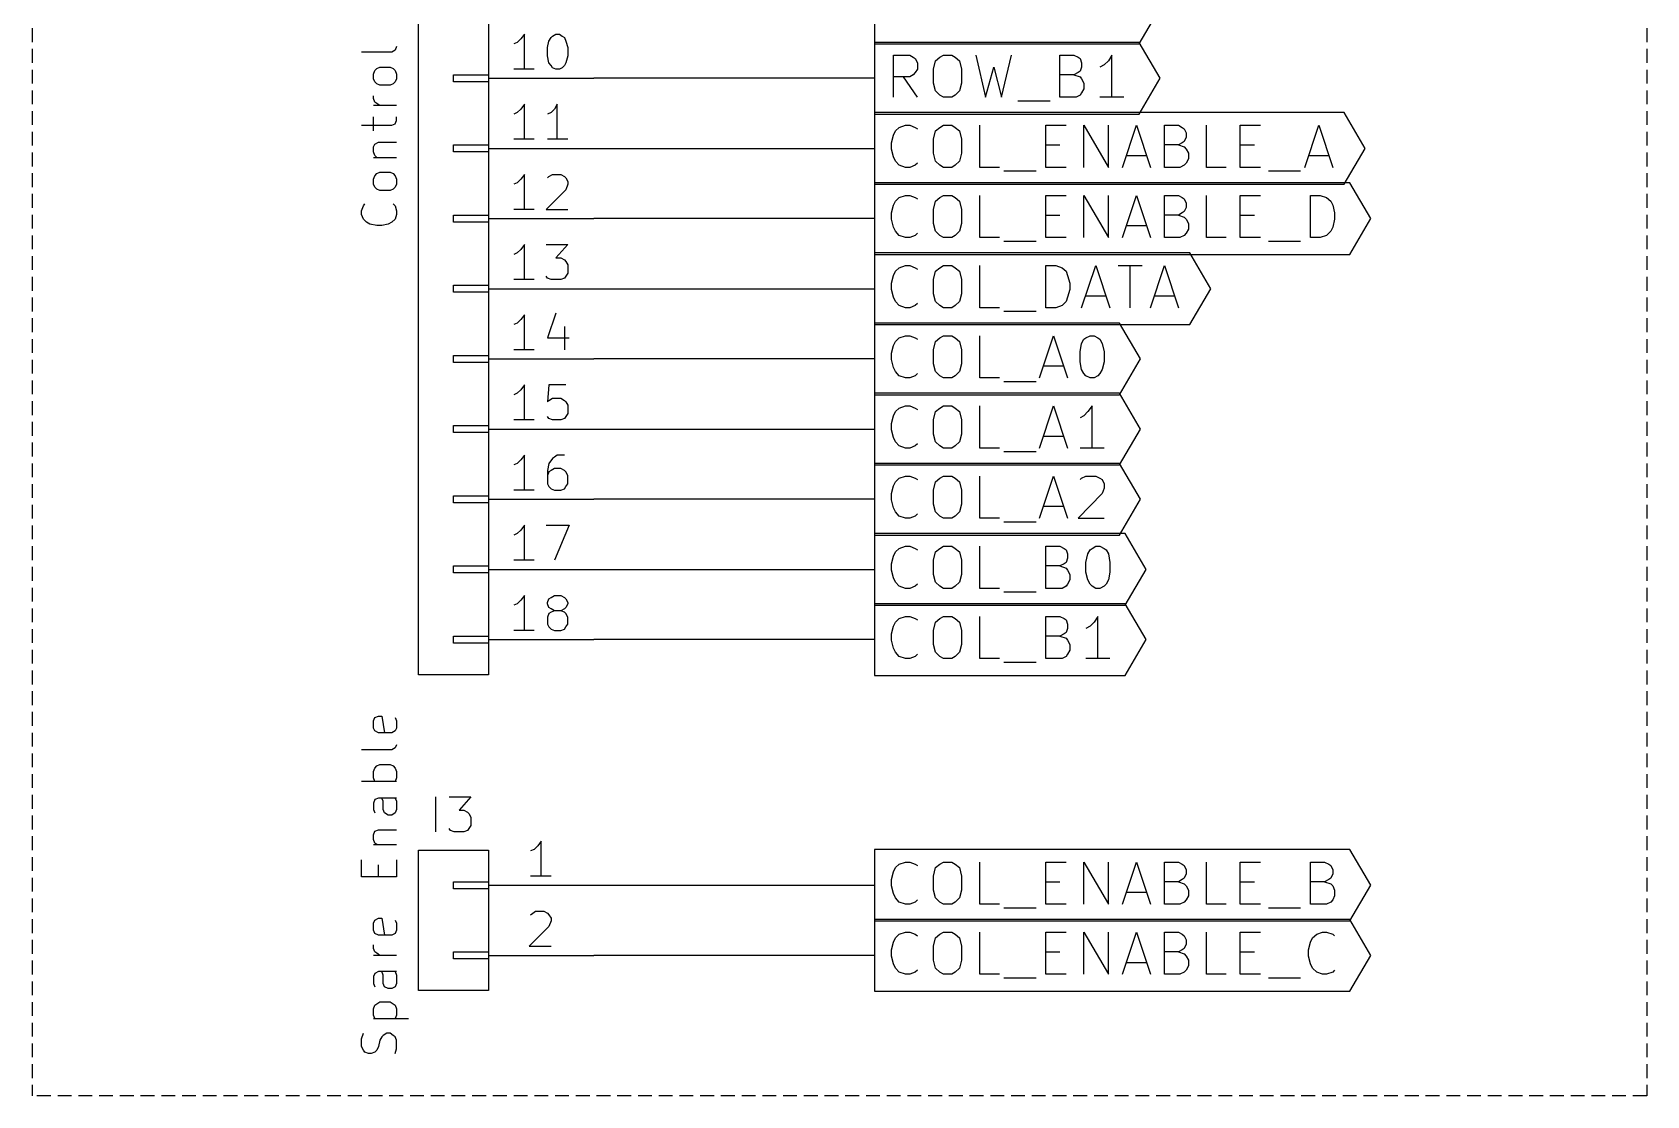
# Model space of a CAD drawing. Extents: x 18 to 282, y -194 to -20.
# Drawn here: x 17.8 to 76.2, y -194.3 to -155.8 of the extents above; entities that cross this region are included whole.
import ezdxf

# ---------------------------------------------------------------- set-up
doc = ezdxf.new("R2010")
doc.units = 0
doc.header["$MEASUREMENT"] = 0
doc.linetypes.add('DASHED', pattern=[0.75, 0.5, -0.25])
for name, color, linetype in [('BLUE3', 171, 'CONTINUOUS'), ('CYAN2', 4, 'CONTINUOUS'), ('GREEN2', 3, 'CONTINUOUS'), ('LYELLOW', 51, 'CONTINUOUS'), ('RED2', 1, 'CONTINUOUS')]:
    doc.layers.add(name, color=color, linetype=linetype)

msp = doc.modelspace()

# ---------------------------------------------------------------- linework, layer by layer
at = {"layer": 'BLUE3', "linetype": 'DASHED'}
for p, q in [((17.78, -121.92), (17.78, -194.31)), ((76.2, -121.92), (76.2, -194.31)), ((76.2, -194.31), (17.78, -194.31))]:
    msp.add_line(p, q, dxfattribs=at)
at = {"layer": 'CYAN2', "linetype": 'CONTINUOUS'}
for p, q in [((30.7848, -156.54), (29.6926, -156.54)), ((30.9118, -156.464), (30.7848, -156.54)), ((30.9626, -156.337), (30.9118, -156.464)), ((30.1752, -157.201), (30.2514, -157.124)), ((30.2514, -157.124), (30.353, -157.074)), ((30.353, -157.074), (30.734, -157.074)), ((30.734, -157.074), (30.8356, -157.124)), ((30.8356, -157.124), (30.9118, -157.201)), ((30.1244, -157.328), (30.1752, -157.201)), ((30.1244, -157.505), (30.1244, -157.328)), ((30.1752, -157.607), (30.1244, -157.505)), ((30.2514, -157.683), (30.1752, -157.607)), ((30.353, -157.734), (30.2514, -157.683)), ((30.734, -157.734), (30.353, -157.734)), ((30.8356, -157.683), (30.734, -157.734)), ((30.9118, -157.607), (30.8356, -157.683)), ((30.9118, -157.201), (30.9626, -157.328)), ((30.9626, -157.505), (30.9118, -157.607)), ((30.9626, -157.328), (30.9626, -157.505)), ((30.1244, -158.217), (30.1244, -158.115)), ((30.1752, -158.344), (30.1244, -158.217)), ((30.9626, -158.471), (30.1244, -158.471)), ((30.1244, -159.385), (30.1244, -158.877)), ((30.2514, -158.394), (30.1752, -158.344)), ((30.353, -158.471), (30.2514, -158.394)), ((30.9626, -159.004), (30.9626, -158.877)), ((29.6926, -159.182), (30.7848, -159.182)), ((30.7848, -159.182), (30.9118, -159.131)), ((30.9118, -159.131), (30.9626, -159.004)), ((30.1244, -159.969), (30.1752, -159.868)), ((30.1244, -160.147), (30.1244, -159.969)), ((30.1752, -159.868), (30.3022, -159.791)), ((30.3022, -159.791), (30.9626, -159.791)), ((30.1752, -160.274), (30.1244, -160.147)), ((30.1244, -160.35), (30.9626, -160.35)), ((30.2514, -160.35), (30.1752, -160.274)), ((30.1244, -161.138), (30.1752, -161.011)), ((30.1244, -161.315), (30.1244, -161.138)), ((30.1752, -161.011), (30.2514, -160.934)), ((30.2514, -160.934), (30.353, -160.884)), ((30.353, -160.884), (30.734, -160.884)), ((30.734, -160.884), (30.8356, -160.934)), ((30.8356, -160.934), (30.9118, -161.011)), ((30.9118, -161.011), (30.9626, -161.138)), ((30.9626, -161.138), (30.9626, -161.315)), ((30.1752, -161.417), (30.1244, -161.315)), ((30.2514, -161.493), (30.1752, -161.417)), ((30.353, -161.544), (30.2514, -161.493)), ((30.734, -161.544), (30.353, -161.544)), ((30.8356, -161.493), (30.734, -161.544)), ((30.9118, -161.417), (30.8356, -161.493)), ((30.9626, -161.315), (30.9118, -161.417)), ((29.6926, -162.281), (29.7688, -162.103)), ((29.6926, -162.408), (29.6926, -162.281)), ((29.7688, -162.103), (29.8196, -162.027)), ((30.8356, -162.027), (30.9118, -162.103)), ((30.9118, -162.103), (30.9626, -162.281)), ((30.9626, -162.281), (30.9626, -162.408)), ((29.7688, -162.585), (29.6926, -162.408)), ((29.8704, -162.687), (29.7688, -162.585)), ((29.9974, -162.763), (29.8704, -162.687)), ((30.2514, -162.814), (29.9974, -162.763)), ((30.4292, -162.814), (30.2514, -162.814)), ((30.6578, -162.763), (30.4292, -162.814)), ((30.7848, -162.687), (30.6578, -162.763)), ((30.9118, -162.585), (30.7848, -162.687)), ((30.9626, -162.408), (30.9118, -162.585)), ((30.1244, -180.746), (30.1752, -180.619)), ((30.1244, -181), (30.1244, -180.746)), ((30.1752, -181.102), (30.1244, -181)), ((30.1752, -180.619), (30.3022, -180.569)), ((30.3022, -181.178), (30.1752, -181.102)), ((30.3022, -180.569), (30.4292, -180.569)), ((30.4292, -180.569), (30.5308, -181.178)), ((30.9118, -181.102), (30.7848, -181.178)), ((30.9118, -180.619), (30.9626, -180.746)), ((30.9626, -181), (30.9118, -181.102)), ((30.9626, -180.746), (30.9626, -181)), ((30.7848, -181.178), (30.3022, -181.178)), ((30.9626, -181.61), (30.9118, -181.712)), ((30.7848, -181.788), (29.6926, -181.788)), ((30.9118, -181.712), (30.7848, -181.788)), ((30.1244, -182.575), (30.1752, -182.448)), ((30.1244, -182.804), (30.1244, -182.575)), ((30.1752, -182.931), (30.1244, -182.804)), ((30.1752, -182.448), (30.2514, -182.372)), ((30.2514, -182.372), (30.353, -182.321)), ((30.353, -182.321), (30.734, -182.321)), ((30.734, -182.321), (30.8356, -182.372)), ((30.8356, -182.372), (30.9118, -182.448)), ((30.9118, -182.448), (30.9626, -182.575)), ((30.9626, -182.804), (30.9118, -182.931)), ((30.9626, -182.575), (30.9626, -182.804)), ((30.9626, -182.931), (29.6926, -182.931)), ((30.1752, -183.591), (30.1244, -183.718)), ((30.1244, -183.718), (30.1244, -183.947)), ((30.1244, -183.947), (30.1752, -184.074)), ((30.3022, -183.54), (30.1752, -183.591)), ((30.9626, -183.54), (30.3022, -183.54)), ((30.48, -183.642), (30.4292, -183.54)), ((30.48, -183.947), (30.48, -183.642)), ((30.5308, -184.074), (30.48, -183.947)), ((30.9118, -183.54), (30.9626, -183.642)), ((30.9626, -183.947), (30.9118, -184.074)), ((30.9626, -183.642), (30.9626, -183.947)), ((32.385, -184.76), (32.385, -183.49)), ((32.8676, -183.49), (33.655, -183.49)), ((33.655, -183.49), (33.2232, -183.972)), ((33.2232, -183.972), (33.401, -183.972)), ((33.401, -183.972), (33.528, -184.048)), ((30.6578, -184.15), (30.5308, -184.074)), ((30.7848, -184.15), (30.6578, -184.15)), ((30.9118, -184.074), (30.7848, -184.15)), ((33.528, -184.048), (33.5788, -184.099)), ((33.5788, -184.099), (33.655, -184.226)), ((33.655, -184.531), (33.5788, -184.633)), ((33.655, -184.226), (33.655, -184.531)), ((30.1244, -184.861), (30.1752, -184.734)), ((30.1244, -185.039), (30.1244, -184.861)), ((30.1752, -185.166), (30.1244, -185.039)), ((30.1752, -184.734), (30.3022, -184.683)), ((30.2514, -185.217), (30.1752, -185.166)), ((30.3022, -184.683), (30.9626, -184.683)), ((32.9184, -184.709), (32.8676, -184.633)), ((33.0454, -184.76), (32.9184, -184.709)), ((33.401, -184.76), (33.0454, -184.76)), ((33.528, -184.709), (33.401, -184.76)), ((33.5788, -184.633), (33.528, -184.709)), ((30.1244, -185.217), (30.9626, -185.217)), ((29.6926, -186.385), (29.6926, -185.776)), ((30.3022, -186.385), (30.3022, -185.953)), ((30.9626, -185.776), (30.9626, -186.385)), ((30.9626, -186.385), (29.6926, -186.385)), ((30.1244, -188.062), (30.1752, -187.96)), ((30.1244, -188.316), (30.1244, -188.062)), ((30.1752, -187.96), (30.3022, -187.884)), ((30.3022, -187.884), (30.4292, -187.884)), ((30.4292, -187.884), (30.5308, -188.493)), ((30.9118, -187.96), (30.9626, -188.062)), ((30.9626, -188.062), (30.9626, -188.316)), ((30.1752, -188.443), (30.1244, -188.316)), ((30.3022, -188.493), (30.1752, -188.443)), ((30.7848, -188.493), (30.3022, -188.493)), ((30.9118, -188.443), (30.7848, -188.493)), ((30.9626, -188.316), (30.9118, -188.443)), ((30.1244, -188.976), (30.1244, -188.849)), ((30.1752, -189.103), (30.1244, -188.976)), ((30.9626, -189.23), (30.1244, -189.23)), ((30.2514, -189.154), (30.1752, -189.103)), ((30.353, -189.23), (30.2514, -189.154)), ((30.3022, -189.814), (30.1752, -189.89)), ((30.9626, -189.814), (30.3022, -189.814)), ((30.48, -189.941), (30.4292, -189.814)), ((30.9118, -189.814), (30.9626, -189.941)), ((30.1752, -189.89), (30.1244, -189.992)), ((30.1244, -189.992), (30.1244, -190.246)), ((30.1244, -190.246), (30.1752, -190.373)), ((30.48, -190.246), (30.48, -189.941)), ((30.5308, -190.373), (30.48, -190.246)), ((30.6578, -190.424), (30.5308, -190.373)), ((30.7848, -190.424), (30.6578, -190.424)), ((30.9118, -190.373), (30.7848, -190.424)), ((30.9626, -190.246), (30.9118, -190.373)), ((30.9626, -189.941), (30.9626, -190.246)), ((30.1244, -191.16), (30.1752, -191.033)), ((30.1752, -191.033), (30.2514, -190.983)), ((30.2514, -190.983), (30.353, -190.906)), ((30.353, -190.906), (30.734, -190.906)), ((30.734, -190.906), (30.8356, -190.983)), ((30.8356, -190.983), (30.9118, -191.033)), ((30.9118, -191.033), (30.9626, -191.16)), ((30.1244, -191.389), (30.1244, -191.16)), ((30.1752, -191.516), (30.1244, -191.389)), ((30.1244, -191.516), (31.3944, -191.516)), ((30.9626, -191.389), (30.9118, -191.516)), ((30.9626, -191.16), (30.9626, -191.389)), ((29.6926, -192.253), (29.7688, -192.049)), ((30.4292, -192.176), (30.353, -192.303)), ((30.48, -192.126), (30.4292, -192.176)), ((30.607, -192.049), (30.48, -192.126)), ((30.734, -192.049), (30.607, -192.049)), ((30.8356, -192.126), (30.734, -192.049)), ((30.9118, -192.176), (30.8356, -192.126)), ((30.9626, -192.303), (30.9118, -192.176)), ((29.6926, -192.532), (29.6926, -192.253)), ((29.7688, -192.659), (29.6926, -192.532)), ((29.8196, -192.735), (29.7688, -192.659)), ((29.9466, -192.786), (29.8196, -192.735)), ((30.0482, -192.786), (29.9466, -192.786)), ((30.1752, -192.735), (30.0482, -192.786)), ((30.2514, -192.659), (30.1752, -192.735)), ((30.3022, -192.532), (30.2514, -192.659)), ((30.353, -192.303), (30.3022, -192.532)), ((30.9118, -192.786), (30.9626, -192.608)), ((30.9626, -192.608), (30.9626, -192.303))]:
    msp.add_line(p, q, dxfattribs=at)
at = {"layer": 'GREEN2', "linetype": 'CONTINUOUS'}
for p, q in [((48.26, -157.48), (38.1, -157.48)), ((38.1, -160.02), (48.26, -160.02)), ((48.26, -162.56), (38.1, -162.56)), ((38.1, -165.1), (48.26, -165.1)), ((48.26, -167.64), (38.1, -167.64)), ((38.1, -170.18), (48.26, -170.18)), ((48.26, -172.72), (38.1, -172.72)), ((38.1, -175.26), (48.26, -175.26)), ((48.26, -177.8), (38.1, -177.8)), ((38.1, -186.69), (48.26, -186.69)), ((48.26, -189.23), (38.1, -189.23))]:
    msp.add_line(p, q, dxfattribs=at)
at = {"layer": 'LYELLOW', "linetype": 'CONTINUOUS'}
for p, q in [((31.75, -179.07), (31.75, -133.35)), ((34.29, -133.35), (34.29, -179.07)), ((34.29, -179.07), (31.75, -179.07)), ((31.75, -190.5), (31.75, -185.42)), ((31.75, -185.42), (34.29, -185.42)), ((34.29, -185.42), (34.29, -190.5)), ((34.29, -190.5), (31.75, -190.5))]:
    msp.add_line(p, q, dxfattribs=at)
at = {"layer": 'RED2', "linetype": 'CONTINUOUS'}
for p, q in [((31.75, -179.07), (31.75, -133.35)), ((34.29, -133.35), (34.29, -179.07)), ((48.26, -154.94), (48.26, -156.235)), ((57.8358, -156.235), (58.5978, -154.94)), ((35.5854, -155.88), (35.4584, -156.058)), ((35.5854, -157.15), (35.5854, -155.88)), ((36.5506, -156.007), (36.6014, -155.956)), ((36.6014, -155.956), (36.7284, -155.88)), ((36.7284, -155.88), (36.8554, -155.88)), ((36.8554, -155.88), (36.957, -155.956)), ((36.957, -155.956), (37.0332, -156.007)), ((35.3314, -156.185), (35.2044, -156.235)), ((35.4584, -156.058), (35.3314, -156.185)), ((36.4236, -156.362), (36.4744, -156.134)), ((36.4236, -156.667), (36.4236, -156.362)), ((36.4744, -156.134), (36.5506, -156.007)), ((37.0332, -156.007), (37.084, -156.134)), ((37.084, -156.134), (37.1602, -156.362)), ((37.1602, -156.362), (37.1602, -156.667)), ((57.8358, -156.185), (48.26, -156.185)), ((48.26, -156.185), (48.26, -157.48)), ((48.26, -156.235), (57.8358, -156.235)), ((58.5978, -157.48), (57.8358, -156.185)), ((36.4744, -156.921), (36.4236, -156.667)), ((36.5506, -157.023), (36.4744, -156.921)), ((36.6014, -157.099), (36.5506, -157.023)), ((36.7284, -157.15), (36.6014, -157.099)), ((36.957, -157.099), (36.8554, -157.15)), ((37.0332, -157.023), (36.957, -157.099)), ((37.084, -156.921), (37.0332, -157.023)), ((37.1602, -156.667), (37.084, -156.921)), ((48.9458, -158.166), (48.9458, -156.642)), ((48.9458, -156.642), (49.53, -156.642)), ((49.53, -156.642), (49.657, -156.718)), ((49.657, -156.718), (49.7332, -156.769)), ((49.7332, -156.769), (49.8094, -156.921)), ((49.8094, -156.921), (49.8094, -157.15)), ((50.3936, -157.15), (50.4698, -156.845)), ((50.4698, -156.845), (50.6222, -156.718)), ((50.6222, -156.718), (50.7492, -156.642)), ((50.7492, -156.642), (51.054, -156.642)), ((51.054, -156.642), (51.181, -156.718)), ((51.181, -156.718), (51.3334, -156.845)), ((51.3334, -156.845), (51.4096, -157.15)), ((51.9176, -156.642), (52.2732, -158.166)), ((52.2732, -158.166), (52.578, -157.074)), ((52.578, -157.074), (52.8574, -158.166)), ((52.8574, -158.166), (53.213, -156.642)), ((54.9656, -158.166), (54.9656, -156.642)), ((54.9656, -156.642), (55.4736, -156.642)), ((55.4736, -156.642), (55.626, -156.718)), ((55.626, -156.718), (55.7022, -156.769)), ((55.7022, -156.769), (55.753, -156.921)), ((55.753, -157.074), (55.7022, -157.226)), ((55.753, -156.921), (55.753, -157.074)), ((56.5658, -156.997), (56.4134, -157.074)), ((56.7182, -156.845), (56.5658, -156.997)), ((56.8452, -156.642), (56.7182, -156.845)), ((56.8452, -158.166), (56.8452, -156.642)), ((33.02, -157.607), (33.02, -157.353)), ((33.02, -157.353), (34.29, -157.353)), ((34.29, -157.607), (33.02, -157.607)), ((34.29, -157.353), (34.29, -157.607)), ((34.29, -157.48), (38.1, -157.48)), ((35.941, -157.15), (35.2044, -157.15)), ((36.8554, -157.15), (36.7284, -157.15)), ((48.26, -157.48), (48.26, -158.775)), ((49.53, -157.429), (48.9458, -157.429)), ((49.8094, -158.166), (49.3014, -157.429)), ((49.657, -157.353), (49.53, -157.429)), ((49.7332, -157.277), (49.657, -157.353)), ((49.8094, -157.15), (49.7332, -157.277)), ((50.3936, -157.658), (50.3936, -157.15)), ((50.4698, -157.937), (50.3936, -157.658)), ((51.4096, -157.658), (51.3334, -157.937)), ((51.4096, -157.15), (51.4096, -157.658)), ((55.4736, -157.353), (54.9656, -157.353)), ((55.626, -157.277), (55.4736, -157.353)), ((55.4736, -157.353), (55.7022, -157.429)), ((55.7022, -157.226), (55.626, -157.277)), ((55.7022, -157.429), (55.753, -157.505)), ((55.753, -157.505), (55.8292, -157.658)), ((55.8292, -157.658), (55.8292, -157.861)), ((57.8358, -158.775), (58.5978, -157.48)), ((50.6222, -158.09), (50.4698, -157.937)), ((50.7492, -158.166), (50.6222, -158.09)), ((51.054, -158.166), (50.7492, -158.166)), ((51.181, -158.09), (51.054, -158.166)), ((51.3334, -157.937), (51.181, -158.09)), ((53.4416, -158.293), (54.61, -158.293)), ((55.5498, -158.166), (54.9656, -158.166)), ((55.7022, -158.09), (55.5498, -158.166)), ((55.753, -158.013), (55.7022, -158.09)), ((55.8292, -157.861), (55.753, -158.013)), ((57.277, -158.166), (56.4134, -158.166)), ((35.3314, -158.725), (35.2044, -158.775)), ((35.4584, -158.598), (35.3314, -158.725)), ((35.5854, -158.42), (35.4584, -158.598)), ((35.5854, -159.69), (35.5854, -158.42)), ((36.5506, -158.725), (36.4236, -158.775)), ((36.6776, -158.598), (36.5506, -158.725)), ((36.7792, -158.42), (36.6776, -158.598)), ((36.7792, -159.69), (36.7792, -158.42)), ((65.2526, -158.725), (48.26, -158.725)), ((48.26, -158.725), (48.26, -160.02)), ((48.26, -158.775), (57.8358, -158.775)), ((66.0146, -160.02), (65.2526, -158.725)), ((48.9458, -159.537), (49.022, -159.385)), ((49.022, -159.385), (49.149, -159.258)), ((49.149, -159.258), (49.3776, -159.182)), ((49.3776, -159.182), (49.53, -159.182)), ((49.53, -159.182), (49.7332, -159.258)), ((49.7332, -159.258), (49.8094, -159.309)), ((50.3936, -159.69), (50.4698, -159.385)), ((50.4698, -159.385), (50.6222, -159.258)), ((50.6222, -159.258), (50.7492, -159.182)), ((50.7492, -159.182), (51.054, -159.182)), ((51.054, -159.182), (51.181, -159.258)), ((51.181, -159.258), (51.3334, -159.385)), ((51.3334, -159.385), (51.4096, -159.69)), ((52.07, -160.706), (52.07, -159.182)), ((54.4576, -160.706), (54.4576, -159.182)), ((54.4576, -159.182), (55.1942, -159.182)), ((55.8292, -160.706), (55.8292, -159.182)), ((55.8292, -159.182), (56.7182, -160.706)), ((56.7182, -160.706), (56.7182, -159.182)), ((57.2262, -160.706), (57.7342, -159.182)), ((57.7342, -159.182), (58.2422, -160.706)), ((58.7502, -160.706), (58.7502, -159.182)), ((58.7502, -159.182), (59.2582, -159.182)), ((59.2582, -159.182), (59.3852, -159.258)), ((59.3852, -159.258), (59.4614, -159.309)), ((59.4614, -159.309), (59.5376, -159.461)), ((59.5376, -159.461), (59.5376, -159.614)), ((60.2742, -160.706), (60.2742, -159.182)), ((61.4934, -160.706), (61.4934, -159.182)), ((61.4934, -159.182), (62.23, -159.182)), ((63.8302, -160.706), (64.3382, -159.182)), ((64.3382, -159.182), (64.8462, -160.706)), ((33.02, -160.147), (33.02, -159.893)), ((33.02, -159.893), (34.29, -159.893)), ((34.29, -159.893), (34.29, -160.147)), ((34.29, -160.02), (38.1, -160.02)), ((35.941, -159.69), (35.2044, -159.69)), ((37.1602, -159.69), (36.4236, -159.69)), ((48.26, -160.02), (48.26, -161.315)), ((48.8696, -159.817), (48.9458, -159.537)), ((48.8696, -160.045), (48.8696, -159.817)), ((48.9458, -160.325), (48.8696, -160.045)), ((50.3936, -160.198), (50.3936, -159.69)), ((51.4096, -159.69), (51.4096, -160.198)), ((54.4576, -159.893), (54.9656, -159.893)), ((59.2582, -159.893), (58.7502, -159.893)), ((59.3852, -159.817), (59.2582, -159.893)), ((59.2582, -159.893), (59.4614, -159.969)), ((59.4614, -159.766), (59.3852, -159.817)), ((59.5376, -159.614), (59.4614, -159.766)), ((59.4614, -159.969), (59.5376, -160.045)), ((59.5376, -160.045), (59.6138, -160.198)), ((61.4934, -159.893), (62.0014, -159.893)), ((65.2526, -161.315), (66.0146, -160.02)), ((34.29, -160.147), (33.02, -160.147)), ((49.022, -160.477), (48.9458, -160.325)), ((49.149, -160.63), (49.022, -160.477)), ((49.3776, -160.706), (49.149, -160.63)), ((49.7332, -160.63), (49.53, -160.706)), ((49.8094, -160.553), (49.7332, -160.63)), ((50.4698, -160.477), (50.3936, -160.198)), ((50.6222, -160.63), (50.4698, -160.477)), ((50.7492, -160.706), (50.6222, -160.63)), ((51.181, -160.63), (51.054, -160.706)), ((51.3334, -160.477), (51.181, -160.63)), ((51.4096, -160.198), (51.3334, -160.477)), ((57.3532, -160.274), (58.0898, -160.274)), ((59.4614, -160.63), (59.309, -160.706)), ((59.5376, -160.553), (59.4614, -160.63)), ((59.6138, -160.401), (59.5376, -160.553)), ((59.6138, -160.198), (59.6138, -160.401)), ((63.9572, -160.274), (64.6938, -160.274)), ((35.4584, -161.138), (35.3314, -161.265)), ((35.5854, -160.96), (35.4584, -161.138)), ((35.5854, -162.23), (35.5854, -160.96)), ((36.4236, -161.087), (36.4744, -161.036)), ((36.4744, -161.036), (36.6014, -160.96)), ((36.6014, -160.96), (36.9062, -160.96)), ((36.9062, -160.96), (37.0332, -161.036)), ((37.0332, -161.036), (37.084, -161.087)), ((37.084, -161.087), (37.1602, -161.214)), ((37.1602, -161.214), (37.1602, -161.315)), ((49.53, -160.706), (49.3776, -160.706)), ((51.054, -160.706), (50.7492, -160.706)), ((52.7812, -160.706), (52.07, -160.706)), ((52.9336, -160.833), (54.102, -160.833)), ((55.1942, -160.706), (54.4576, -160.706)), ((59.309, -160.706), (58.7502, -160.706)), ((60.9854, -160.706), (60.2742, -160.706)), ((62.23, -160.706), (61.4934, -160.706)), ((62.5094, -160.833), (63.6778, -160.833)), ((35.3314, -161.265), (35.2044, -161.315)), ((37.084, -161.519), (36.3728, -162.23)), ((37.1602, -161.315), (37.084, -161.519)), ((65.4558, -161.265), (48.26, -161.265)), ((48.26, -161.265), (48.26, -162.56)), ((48.26, -161.315), (65.2526, -161.315)), ((49.022, -161.925), (49.149, -161.798)), ((49.149, -161.798), (49.3776, -161.722)), ((49.3776, -161.722), (49.53, -161.722)), ((49.53, -161.722), (49.7332, -161.798)), ((49.7332, -161.798), (49.8094, -161.849)), ((50.4698, -161.925), (50.6222, -161.798)), ((50.6222, -161.798), (50.7492, -161.722)), ((50.7492, -161.722), (51.054, -161.722)), ((51.054, -161.722), (51.181, -161.798)), ((51.181, -161.798), (51.3334, -161.925)), ((52.07, -163.246), (52.07, -161.722)), ((54.4576, -163.246), (54.4576, -161.722)), ((54.4576, -161.722), (55.1942, -161.722)), ((55.8292, -163.246), (55.8292, -161.722)), ((55.8292, -161.722), (56.7182, -163.246)), ((56.7182, -163.246), (56.7182, -161.722)), ((57.2262, -163.246), (57.7342, -161.722)), ((57.7342, -161.722), (58.2422, -163.246)), ((58.7502, -163.246), (58.7502, -161.722)), ((58.7502, -161.722), (59.2582, -161.722)), ((59.2582, -161.722), (59.3852, -161.798)), ((59.3852, -161.798), (59.4614, -161.849)), ((60.2742, -163.246), (60.2742, -161.722)), ((61.4934, -163.246), (61.4934, -161.722)), ((61.4934, -161.722), (62.23, -161.722)), ((64.0334, -163.246), (64.0334, -161.722)), ((64.0334, -161.722), (64.389, -161.722)), ((64.389, -161.722), (64.6176, -161.798)), ((64.6176, -161.798), (64.77, -161.925)), ((66.2178, -162.56), (65.4558, -161.265)), ((35.941, -162.23), (35.2044, -162.23)), ((36.3728, -162.23), (37.1602, -162.23)), ((48.8696, -162.357), (48.9458, -162.077)), ((48.8696, -162.585), (48.8696, -162.357)), ((48.9458, -162.077), (49.022, -161.925)), ((50.3936, -162.23), (50.4698, -161.925)), ((50.3936, -162.738), (50.3936, -162.23)), ((51.3334, -161.925), (51.4096, -162.23)), ((51.4096, -162.23), (51.4096, -162.738)), ((59.3852, -162.357), (59.2582, -162.433)), ((59.4614, -162.306), (59.3852, -162.357)), ((59.4614, -161.849), (59.5376, -162.001)), ((59.5376, -162.154), (59.4614, -162.306)), ((59.5376, -162.001), (59.5376, -162.154)), ((64.77, -161.925), (64.8462, -162.077)), ((64.8462, -162.077), (64.897, -162.357)), ((64.897, -162.357), (64.897, -162.585)), ((33.02, -162.687), (33.02, -162.433)), ((33.02, -162.433), (34.29, -162.433)), ((34.29, -162.687), (33.02, -162.687)), ((34.29, -162.433), (34.29, -162.687)), ((34.29, -162.56), (38.1, -162.56)), ((48.26, -162.56), (48.26, -163.855)), ((48.9458, -162.865), (48.8696, -162.585)), ((49.022, -163.017), (48.9458, -162.865)), ((50.4698, -163.017), (50.3936, -162.738)), ((51.4096, -162.738), (51.3334, -163.017)), ((54.4576, -162.433), (54.9656, -162.433)), ((57.3532, -162.814), (58.0898, -162.814)), ((59.2582, -162.433), (58.7502, -162.433)), ((59.2582, -162.433), (59.4614, -162.509)), ((59.4614, -162.509), (59.5376, -162.585)), ((59.5376, -162.585), (59.6138, -162.738)), ((59.6138, -162.941), (59.5376, -163.093)), ((59.6138, -162.738), (59.6138, -162.941)), ((61.4934, -162.433), (62.0014, -162.433)), ((64.8462, -162.865), (64.77, -163.017)), ((64.897, -162.585), (64.8462, -162.865)), ((65.4558, -163.855), (66.2178, -162.56)), ((35.5854, -163.5), (35.4584, -163.678)), ((35.5854, -164.77), (35.5854, -163.5)), ((36.3728, -163.5), (37.1602, -163.5)), ((37.1602, -163.5), (36.7284, -163.982)), ((49.149, -163.17), (49.022, -163.017)), ((49.3776, -163.246), (49.149, -163.17)), ((49.53, -163.246), (49.3776, -163.246)), ((49.7332, -163.17), (49.53, -163.246)), ((49.8094, -163.093), (49.7332, -163.17)), ((50.6222, -163.17), (50.4698, -163.017)), ((50.7492, -163.246), (50.6222, -163.17)), ((51.054, -163.246), (50.7492, -163.246)), ((51.181, -163.17), (51.054, -163.246)), ((51.3334, -163.017), (51.181, -163.17)), ((52.7812, -163.246), (52.07, -163.246)), ((52.9336, -163.373), (54.102, -163.373)), ((55.1942, -163.246), (54.4576, -163.246)), ((59.309, -163.246), (58.7502, -163.246)), ((59.4614, -163.17), (59.309, -163.246)), ((59.5376, -163.093), (59.4614, -163.17)), ((60.9854, -163.246), (60.2742, -163.246)), ((62.23, -163.246), (61.4934, -163.246)), ((62.5094, -163.373), (63.6778, -163.373)), ((64.389, -163.246), (64.0334, -163.246)), ((64.6176, -163.17), (64.389, -163.246)), ((64.77, -163.017), (64.6176, -163.17)), ((35.3314, -163.805), (35.2044, -163.855)), ((35.4584, -163.678), (35.3314, -163.805)), ((36.7284, -163.982), (36.9062, -163.982)), ((36.9062, -163.982), (37.0332, -164.059)), ((37.0332, -164.059), (37.084, -164.109)), ((37.084, -164.109), (37.1602, -164.236)), ((59.6646, -163.805), (48.26, -163.805)), ((48.26, -163.805), (48.26, -165.1)), ((48.26, -163.855), (65.4558, -163.855)), ((60.4266, -165.1), (59.6646, -163.805)), ((36.4236, -164.719), (36.3728, -164.643)), ((36.5506, -164.77), (36.4236, -164.719)), ((37.0332, -164.719), (36.9062, -164.77)), ((37.084, -164.643), (37.0332, -164.719)), ((37.1602, -164.541), (37.084, -164.643)), ((37.1602, -164.236), (37.1602, -164.541)), ((48.8696, -164.897), (48.9458, -164.617)), ((48.9458, -164.617), (49.022, -164.465)), ((49.022, -164.465), (49.149, -164.338)), ((49.149, -164.338), (49.3776, -164.262)), ((49.3776, -164.262), (49.53, -164.262)), ((49.53, -164.262), (49.7332, -164.338)), ((49.7332, -164.338), (49.8094, -164.389)), ((50.3936, -164.77), (50.4698, -164.465)), ((50.4698, -164.465), (50.6222, -164.338)), ((50.6222, -164.338), (50.7492, -164.262)), ((50.7492, -164.262), (51.054, -164.262)), ((51.054, -164.262), (51.181, -164.338)), ((51.181, -164.338), (51.3334, -164.465)), ((51.3334, -164.465), (51.4096, -164.77)), ((52.07, -165.786), (52.07, -164.262)), ((54.4576, -165.786), (54.4576, -164.262)), ((54.4576, -164.262), (54.8132, -164.262)), ((54.8132, -164.262), (55.0418, -164.338)), ((55.0418, -164.338), (55.1942, -164.465)), ((55.1942, -164.465), (55.245, -164.617)), ((55.245, -164.617), (55.3212, -164.897)), ((55.753, -165.786), (56.261, -164.262)), ((56.261, -164.262), (56.769, -165.786)), ((57.0738, -164.262), (57.9374, -164.262)), ((57.5056, -165.786), (57.5056, -164.262)), ((58.2422, -165.786), (58.7502, -164.262)), ((58.7502, -164.262), (59.2582, -165.786)), ((33.02, -165.227), (33.02, -164.973)), ((33.02, -164.973), (34.29, -164.973)), ((34.29, -165.227), (33.02, -165.227)), ((34.29, -164.973), (34.29, -165.227)), ((34.29, -165.1), (38.1, -165.1)), ((35.941, -164.77), (35.2044, -164.77)), ((36.9062, -164.77), (36.5506, -164.77)), ((48.26, -165.1), (48.26, -166.395)), ((48.8696, -165.125), (48.8696, -164.897)), ((48.9458, -165.405), (48.8696, -165.125)), ((50.3936, -165.278), (50.3936, -164.77)), ((50.4698, -165.557), (50.3936, -165.278)), ((51.4096, -165.278), (51.3334, -165.557)), ((51.4096, -164.77), (51.4096, -165.278)), ((55.3212, -165.125), (55.245, -165.405)), ((55.3212, -164.897), (55.3212, -165.125)), ((59.6646, -166.395), (60.4266, -165.1)), ((49.022, -165.557), (48.9458, -165.405)), ((49.149, -165.71), (49.022, -165.557)), ((49.3776, -165.786), (49.149, -165.71)), ((49.53, -165.786), (49.3776, -165.786)), ((49.7332, -165.71), (49.53, -165.786)), ((49.8094, -165.633), (49.7332, -165.71)), ((50.6222, -165.71), (50.4698, -165.557)), ((50.7492, -165.786), (50.6222, -165.71)), ((51.054, -165.786), (50.7492, -165.786)), ((51.181, -165.71), (51.054, -165.786)), ((51.3334, -165.557), (51.181, -165.71)), ((52.7812, -165.786), (52.07, -165.786)), ((54.8132, -165.786), (54.4576, -165.786)), ((55.0418, -165.71), (54.8132, -165.786)), ((55.1942, -165.557), (55.0418, -165.71)), ((55.245, -165.405), (55.1942, -165.557)), ((55.9054, -165.354), (56.642, -165.354)), ((58.3692, -165.354), (59.1058, -165.354)), ((35.3314, -166.345), (35.2044, -166.395)), ((35.4584, -166.218), (35.3314, -166.345)), ((35.5854, -166.04), (35.4584, -166.218)), ((35.5854, -167.31), (35.5854, -166.04)), ((36.7284, -165.989), (36.4236, -166.878)), ((37.0332, -166.472), (37.0332, -167.31)), ((57.1246, -166.345), (48.26, -166.345)), ((48.26, -166.345), (48.26, -167.64)), ((48.26, -166.395), (59.6646, -166.395)), ((52.9336, -165.913), (54.102, -165.913)), ((57.8866, -167.64), (57.1246, -166.345)), ((36.4236, -166.878), (37.211, -166.878)), ((48.9458, -167.157), (49.022, -167.005)), ((49.022, -167.005), (49.149, -166.878)), ((49.149, -166.878), (49.3776, -166.802)), ((49.3776, -166.802), (49.53, -166.802)), ((49.53, -166.802), (49.7332, -166.878)), ((49.7332, -166.878), (49.8094, -166.929)), ((50.3936, -167.31), (50.4698, -167.005)), ((50.4698, -167.005), (50.6222, -166.878)), ((50.6222, -166.878), (50.7492, -166.802)), ((50.7492, -166.802), (51.054, -166.802)), ((51.054, -166.802), (51.181, -166.878)), ((51.181, -166.878), (51.3334, -167.005)), ((51.3334, -167.005), (51.4096, -167.31)), ((52.07, -168.326), (52.07, -166.802)), ((54.229, -168.326), (54.737, -166.802)), ((54.737, -166.802), (55.245, -168.326)), ((55.7022, -167.386), (55.753, -167.081)), ((55.753, -167.081), (55.8292, -166.929)), ((55.8292, -166.929), (55.9054, -166.878)), ((55.9054, -166.878), (56.0578, -166.802)), ((56.0578, -166.802), (56.2102, -166.802)), ((56.2102, -166.802), (56.3372, -166.878)), ((56.3372, -166.878), (56.4134, -166.929)), ((56.4134, -166.929), (56.4896, -167.081)), ((56.4896, -167.081), (56.5658, -167.386)), ((33.02, -167.767), (33.02, -167.513)), ((33.02, -167.513), (34.29, -167.513)), ((34.29, -167.513), (34.29, -167.767)), ((34.29, -167.64), (38.1, -167.64)), ((35.941, -167.31), (35.2044, -167.31)), ((48.26, -167.64), (48.26, -168.935)), ((48.8696, -167.437), (48.9458, -167.157)), ((48.8696, -167.665), (48.8696, -167.437)), ((48.9458, -167.945), (48.8696, -167.665)), ((50.3936, -167.818), (50.3936, -167.31)), ((51.4096, -167.31), (51.4096, -167.818)), ((55.7022, -167.742), (55.7022, -167.386)), ((56.5658, -167.386), (56.5658, -167.742)), ((57.1246, -168.935), (57.8866, -167.64)), ((34.29, -167.767), (33.02, -167.767)), ((49.022, -168.097), (48.9458, -167.945)), ((49.149, -168.25), (49.022, -168.097)), ((49.8094, -168.173), (49.7332, -168.25)), ((50.4698, -168.097), (50.3936, -167.818)), ((50.6222, -168.25), (50.4698, -168.097)), ((51.3334, -168.097), (51.181, -168.25)), ((51.4096, -167.818), (51.3334, -168.097)), ((54.3814, -167.894), (55.118, -167.894)), ((55.753, -168.021), (55.7022, -167.742)), ((55.8292, -168.173), (55.753, -168.021)), ((55.9054, -168.25), (55.8292, -168.173)), ((56.4134, -168.173), (56.3372, -168.25)), ((56.4896, -168.021), (56.4134, -168.173)), ((56.5658, -167.742), (56.4896, -168.021)), ((35.4584, -168.758), (35.3314, -168.885)), ((35.5854, -168.58), (35.4584, -168.758)), ((35.5854, -169.85), (35.5854, -168.58)), ((36.4744, -168.58), (36.4236, -169.189)), ((37.084, -168.58), (36.4744, -168.58)), ((49.3776, -168.326), (49.149, -168.25)), ((49.53, -168.326), (49.3776, -168.326)), ((49.7332, -168.25), (49.53, -168.326)), ((50.7492, -168.326), (50.6222, -168.25)), ((51.054, -168.326), (50.7492, -168.326)), ((51.181, -168.25), (51.054, -168.326)), ((52.7812, -168.326), (52.07, -168.326)), ((52.9336, -168.453), (54.102, -168.453)), ((56.0578, -168.326), (55.9054, -168.25)), ((56.2102, -168.326), (56.0578, -168.326)), ((56.3372, -168.25), (56.2102, -168.326)), ((35.3314, -168.885), (35.2044, -168.935)), ((36.4236, -169.189), (36.4744, -169.139)), ((36.4744, -169.139), (36.6014, -169.062)), ((36.6014, -169.062), (36.9062, -169.062)), ((36.9062, -169.062), (37.0332, -169.139)), ((37.0332, -169.139), (37.084, -169.189)), ((37.084, -169.189), (37.1602, -169.316)), ((37.1602, -169.316), (37.1602, -169.621)), ((57.1246, -168.885), (48.26, -168.885)), ((48.26, -168.885), (48.26, -170.18)), ((48.26, -168.935), (57.1246, -168.935)), ((49.022, -169.545), (49.149, -169.418)), ((49.149, -169.418), (49.3776, -169.342)), ((49.3776, -169.342), (49.53, -169.342)), ((49.53, -169.342), (49.7332, -169.418)), ((49.7332, -169.418), (49.8094, -169.469)), ((50.4698, -169.545), (50.6222, -169.418)), ((50.6222, -169.418), (50.7492, -169.342)), ((50.7492, -169.342), (51.054, -169.342)), ((51.054, -169.342), (51.181, -169.418)), ((51.181, -169.418), (51.3334, -169.545)), ((52.07, -170.866), (52.07, -169.342)), ((54.229, -170.866), (54.737, -169.342)), ((54.737, -169.342), (55.245, -170.866)), ((56.134, -169.342), (55.9816, -169.545)), ((56.134, -170.866), (56.134, -169.342)), ((57.8866, -170.18), (57.1246, -168.885)), ((35.941, -169.85), (35.2044, -169.85)), ((36.4744, -169.799), (36.4236, -169.723)), ((36.6014, -169.85), (36.4744, -169.799)), ((36.9062, -169.85), (36.6014, -169.85)), ((37.0332, -169.799), (36.9062, -169.85)), ((37.084, -169.723), (37.0332, -169.799)), ((37.1602, -169.621), (37.084, -169.723)), ((48.8696, -169.977), (48.9458, -169.697)), ((48.8696, -170.205), (48.8696, -169.977)), ((48.9458, -169.697), (49.022, -169.545)), ((50.3936, -169.85), (50.4698, -169.545)), ((50.3936, -170.358), (50.3936, -169.85)), ((51.3334, -169.545), (51.4096, -169.85)), ((51.4096, -169.85), (51.4096, -170.358)), ((55.8292, -169.697), (55.7022, -169.774)), ((55.9816, -169.545), (55.8292, -169.697)), ((33.02, -170.307), (33.02, -170.053)), ((33.02, -170.053), (34.29, -170.053)), ((34.29, -170.307), (33.02, -170.307)), ((34.29, -170.053), (34.29, -170.307)), ((34.29, -170.18), (38.1, -170.18)), ((48.26, -170.18), (48.26, -171.475)), ((48.9458, -170.485), (48.8696, -170.205)), ((49.022, -170.637), (48.9458, -170.485)), ((50.4698, -170.637), (50.3936, -170.358)), ((51.4096, -170.358), (51.3334, -170.637)), ((54.3814, -170.434), (55.118, -170.434)), ((57.1246, -171.475), (57.8866, -170.18)), ((35.5854, -171.12), (35.4584, -171.298)), ((35.5854, -172.39), (35.5854, -171.12)), ((36.7792, -171.12), (36.6776, -171.196)), ((37.0332, -171.12), (36.7792, -171.12)), ((49.149, -170.79), (49.022, -170.637)), ((49.3776, -170.866), (49.149, -170.79)), ((49.53, -170.866), (49.3776, -170.866)), ((49.7332, -170.79), (49.53, -170.866)), ((49.8094, -170.713), (49.7332, -170.79)), ((50.6222, -170.79), (50.4698, -170.637)), ((50.7492, -170.866), (50.6222, -170.79)), ((51.054, -170.866), (50.7492, -170.866)), ((51.181, -170.79), (51.054, -170.866)), ((51.3334, -170.637), (51.181, -170.79)), ((52.7812, -170.866), (52.07, -170.866)), ((52.9336, -170.993), (54.102, -170.993)), ((56.5658, -170.866), (55.7022, -170.866)), ((35.3314, -171.425), (35.2044, -171.475)), ((35.4584, -171.298), (35.3314, -171.425)), ((36.4744, -171.425), (36.4236, -171.679)), ((36.4236, -171.679), (36.4236, -172.161)), ((36.4744, -171.729), (36.4236, -171.856)), ((36.6014, -171.247), (36.4744, -171.425)), ((36.5506, -171.679), (36.4744, -171.729)), ((36.6776, -171.602), (36.5506, -171.679)), ((36.6776, -171.196), (36.6014, -171.247)), ((36.9062, -171.602), (36.6776, -171.602)), ((37.0332, -171.679), (36.9062, -171.602)), ((37.084, -171.729), (37.0332, -171.679)), ((37.1602, -171.856), (37.084, -171.729)), ((57.1246, -171.425), (48.26, -171.425)), ((48.26, -171.425), (48.26, -172.72)), ((48.26, -171.475), (57.1246, -171.475)), ((57.8866, -172.72), (57.1246, -171.425)), ((36.4236, -172.161), (36.4744, -172.263)), ((36.4744, -172.263), (36.5506, -172.339)), ((36.5506, -172.339), (36.6776, -172.39)), ((36.9062, -172.39), (37.0332, -172.339)), ((37.0332, -172.339), (37.084, -172.263)), ((37.084, -172.263), (37.1602, -172.161)), ((37.1602, -172.161), (37.1602, -171.856)), ((48.8696, -172.517), (48.9458, -172.237)), ((48.9458, -172.237), (49.022, -172.085)), ((49.022, -172.085), (49.149, -171.958)), ((49.149, -171.958), (49.3776, -171.882)), ((49.3776, -171.882), (49.53, -171.882)), ((49.53, -171.882), (49.7332, -171.958)), ((49.7332, -171.958), (49.8094, -172.009)), ((50.3936, -172.39), (50.4698, -172.085)), ((50.4698, -172.085), (50.6222, -171.958)), ((50.6222, -171.958), (50.7492, -171.882)), ((50.7492, -171.882), (51.054, -171.882)), ((51.054, -171.882), (51.181, -171.958)), ((51.181, -171.958), (51.3334, -172.085)), ((51.3334, -172.085), (51.4096, -172.39)), ((52.07, -173.406), (52.07, -171.882)), ((54.229, -173.406), (54.737, -171.882)), ((54.737, -171.882), (55.245, -173.406)), ((55.7022, -172.009), (55.753, -171.958)), ((55.753, -171.958), (55.9054, -171.882)), ((55.9054, -171.882), (56.261, -171.882)), ((56.261, -171.882), (56.4134, -171.958)), ((56.4134, -171.958), (56.4896, -172.009)), ((56.4896, -172.009), (56.5658, -172.161)), ((56.5658, -172.314), (56.4896, -172.517)), ((56.5658, -172.161), (56.5658, -172.314)), ((33.02, -172.847), (33.02, -172.593)), ((33.02, -172.593), (34.29, -172.593)), ((34.29, -172.847), (33.02, -172.847)), ((34.29, -172.593), (34.29, -172.847)), ((34.29, -172.72), (38.1, -172.72)), ((35.941, -172.39), (35.2044, -172.39)), ((36.6776, -172.39), (36.9062, -172.39)), ((48.26, -172.72), (48.26, -174.015)), ((48.8696, -172.745), (48.8696, -172.517)), ((48.9458, -173.025), (48.8696, -172.745)), ((50.3936, -172.898), (50.3936, -172.39)), ((50.4698, -173.177), (50.3936, -172.898)), ((51.4096, -172.898), (51.3334, -173.177)), ((51.4096, -172.39), (51.4096, -172.898)), ((56.4896, -172.517), (55.626, -173.406)), ((57.1246, -174.015), (57.8866, -172.72)), ((49.022, -173.177), (48.9458, -173.025)), ((49.149, -173.33), (49.022, -173.177)), ((49.3776, -173.406), (49.149, -173.33)), ((49.53, -173.406), (49.3776, -173.406)), ((49.7332, -173.33), (49.53, -173.406)), ((49.8094, -173.253), (49.7332, -173.33)), ((50.6222, -173.33), (50.4698, -173.177)), ((50.7492, -173.406), (50.6222, -173.33)), ((51.054, -173.406), (50.7492, -173.406)), ((51.181, -173.33), (51.054, -173.406)), ((51.3334, -173.177), (51.181, -173.33)), ((52.7812, -173.406), (52.07, -173.406)), ((54.3814, -172.974), (55.118, -172.974)), ((55.626, -173.406), (56.5658, -173.406)), ((35.3314, -173.965), (35.2044, -174.015)), ((35.4584, -173.838), (35.3314, -173.965)), ((35.5854, -173.66), (35.4584, -173.838)), ((35.5854, -174.93), (35.5854, -173.66)), ((36.3728, -173.66), (37.211, -173.66)), ((37.211, -173.66), (36.6776, -174.93)), ((57.3278, -173.965), (48.26, -173.965)), ((48.26, -173.965), (48.26, -175.26)), ((48.26, -174.015), (57.1246, -174.015)), ((52.9336, -173.533), (54.102, -173.533)), ((58.0898, -175.26), (57.3278, -173.965)), ((48.9458, -174.777), (49.022, -174.625)), ((49.022, -174.625), (49.149, -174.498)), ((49.149, -174.498), (49.3776, -174.422)), ((49.3776, -174.422), (49.53, -174.422)), ((49.53, -174.422), (49.7332, -174.498)), ((49.7332, -174.498), (49.8094, -174.549)), ((50.3936, -174.93), (50.4698, -174.625)), ((50.4698, -174.625), (50.6222, -174.498)), ((50.6222, -174.498), (50.7492, -174.422)), ((50.7492, -174.422), (51.054, -174.422)), ((51.054, -174.422), (51.181, -174.498)), ((51.181, -174.498), (51.3334, -174.625)), ((51.3334, -174.625), (51.4096, -174.93)), ((52.07, -175.946), (52.07, -174.422)), ((54.4576, -175.946), (54.4576, -174.422)), ((54.4576, -174.422), (54.9656, -174.422)), ((54.9656, -174.422), (55.118, -174.498)), ((55.118, -174.498), (55.1942, -174.549)), ((55.1942, -174.549), (55.245, -174.701)), ((55.9816, -174.701), (56.0578, -174.549)), ((56.0578, -174.549), (56.134, -174.498)), ((56.134, -174.498), (56.261, -174.422)), ((56.261, -174.422), (56.4134, -174.422)), ((56.4134, -174.422), (56.5658, -174.498)), ((56.5658, -174.498), (56.642, -174.549)), ((56.642, -174.549), (56.7182, -174.701)), ((33.02, -175.387), (33.02, -175.133)), ((33.02, -175.133), (34.29, -175.133)), ((34.29, -175.133), (34.29, -175.387)), ((34.29, -175.26), (38.1, -175.26)), ((35.941, -174.93), (35.2044, -174.93)), ((48.26, -175.26), (48.26, -176.555)), ((48.8696, -175.057), (48.9458, -174.777)), ((48.8696, -175.285), (48.8696, -175.057)), ((50.3936, -175.438), (50.3936, -174.93)), ((51.4096, -174.93), (51.4096, -175.438)), ((54.9656, -175.133), (54.4576, -175.133)), ((55.118, -175.057), (54.9656, -175.133)), ((54.9656, -175.133), (55.1942, -175.209)), ((55.1942, -175.006), (55.118, -175.057)), ((55.245, -174.854), (55.1942, -175.006)), ((55.1942, -175.209), (55.245, -175.285)), ((55.245, -174.701), (55.245, -174.854)), ((55.9054, -175.006), (55.9816, -174.701)), ((55.9054, -175.362), (55.9054, -175.006)), ((56.7182, -174.701), (56.769, -175.006)), ((56.769, -175.006), (56.769, -175.362)), ((57.3278, -176.555), (58.0898, -175.26)), ((34.29, -175.387), (33.02, -175.387)), ((48.9458, -175.565), (48.8696, -175.285)), ((49.022, -175.717), (48.9458, -175.565)), ((49.149, -175.87), (49.022, -175.717)), ((49.8094, -175.793), (49.7332, -175.87)), ((50.4698, -175.717), (50.3936, -175.438)), ((50.6222, -175.87), (50.4698, -175.717)), ((51.3334, -175.717), (51.181, -175.87)), ((51.4096, -175.438), (51.3334, -175.717)), ((55.245, -175.793), (55.1942, -175.87)), ((55.245, -175.285), (55.3212, -175.438)), ((55.3212, -175.641), (55.245, -175.793)), ((55.3212, -175.438), (55.3212, -175.641)), ((55.9816, -175.641), (55.9054, -175.362)), ((56.0578, -175.793), (55.9816, -175.641)), ((56.134, -175.87), (56.0578, -175.793)), ((56.642, -175.793), (56.5658, -175.87)), ((56.7182, -175.641), (56.642, -175.793)), ((56.769, -175.362), (56.7182, -175.641)), ((35.4584, -176.378), (35.3314, -176.505)), ((35.5854, -176.2), (35.4584, -176.378)), ((35.5854, -177.47), (35.5854, -176.2)), ((36.4236, -176.454), (36.4744, -176.327)), ((36.4744, -176.327), (36.5506, -176.276)), ((36.5506, -176.276), (36.6776, -176.2)), ((36.6776, -176.2), (36.9062, -176.2)), ((36.9062, -176.2), (37.0332, -176.276)), ((37.0332, -176.276), (37.084, -176.327)), ((37.084, -176.327), (37.1602, -176.454)), ((49.3776, -175.946), (49.149, -175.87)), ((49.53, -175.946), (49.3776, -175.946)), ((49.7332, -175.87), (49.53, -175.946)), ((50.7492, -175.946), (50.6222, -175.87)), ((51.054, -175.946), (50.7492, -175.946)), ((51.181, -175.87), (51.054, -175.946)), ((52.7812, -175.946), (52.07, -175.946)), ((52.9336, -176.073), (54.102, -176.073)), ((55.0418, -175.946), (54.4576, -175.946)), ((55.1942, -175.87), (55.0418, -175.946)), ((56.261, -175.946), (56.134, -175.87)), ((56.4134, -175.946), (56.261, -175.946)), ((56.5658, -175.87), (56.4134, -175.946)), ((35.3314, -176.505), (35.2044, -176.555)), ((36.4236, -176.505), (36.4236, -176.454)), ((36.4744, -176.632), (36.4236, -176.505)), ((36.4744, -176.86), (36.4236, -176.987)), ((36.4236, -176.987), (36.4236, -177.241)), ((36.5506, -176.682), (36.4744, -176.632)), ((36.5506, -176.809), (36.4744, -176.86)), ((36.6776, -176.759), (36.5506, -176.682)), ((36.6776, -176.759), (36.5506, -176.809)), ((36.9062, -176.759), (36.6776, -176.759)), ((37.0332, -176.682), (36.9062, -176.759)), ((37.0332, -176.809), (36.9062, -176.759)), ((37.084, -176.632), (37.0332, -176.682)), ((37.084, -176.86), (37.0332, -176.809)), ((37.1602, -176.505), (37.084, -176.632)), ((37.1602, -176.987), (37.084, -176.86)), ((37.1602, -176.454), (37.1602, -176.505)), ((37.1602, -177.241), (37.1602, -176.987)), ((57.3278, -176.505), (48.26, -176.505)), ((48.26, -176.505), (48.26, -177.8)), ((48.26, -176.555), (57.3278, -176.555)), ((49.149, -177.038), (49.3776, -176.962)), ((49.3776, -176.962), (49.53, -176.962)), ((49.53, -176.962), (49.7332, -177.038)), ((50.6222, -177.038), (50.7492, -176.962)), ((50.7492, -176.962), (51.054, -176.962)), ((51.054, -176.962), (51.181, -177.038)), ((52.07, -178.486), (52.07, -176.962)), ((54.4576, -178.486), (54.4576, -176.962)), ((54.4576, -176.962), (54.9656, -176.962)), ((54.9656, -176.962), (55.118, -177.038)), ((56.3372, -176.962), (56.2102, -177.165)), ((56.3372, -178.486), (56.3372, -176.962)), ((58.0898, -177.8), (57.3278, -176.505)), ((35.941, -177.47), (35.2044, -177.47)), ((36.4236, -177.241), (36.4744, -177.343)), ((36.4744, -177.343), (36.5506, -177.419)), ((36.5506, -177.419), (36.6776, -177.47)), ((36.6776, -177.47), (36.9062, -177.47)), ((36.9062, -177.47), (37.0332, -177.419)), ((37.0332, -177.419), (37.084, -177.343)), ((37.084, -177.343), (37.1602, -177.241)), ((48.8696, -177.597), (48.9458, -177.317)), ((48.9458, -177.317), (49.022, -177.165)), ((49.022, -177.165), (49.149, -177.038)), ((49.7332, -177.038), (49.8094, -177.089)), ((50.3936, -177.47), (50.4698, -177.165)), ((50.3936, -177.978), (50.3936, -177.47)), ((50.4698, -177.165), (50.6222, -177.038)), ((51.181, -177.038), (51.3334, -177.165)), ((51.3334, -177.165), (51.4096, -177.47)), ((51.4096, -177.47), (51.4096, -177.978)), ((55.118, -177.038), (55.1942, -177.089)), ((55.1942, -177.546), (55.118, -177.597)), ((55.1942, -177.089), (55.245, -177.241)), ((55.245, -177.394), (55.1942, -177.546)), ((55.245, -177.241), (55.245, -177.394)), ((56.0578, -177.317), (55.9054, -177.394)), ((56.2102, -177.165), (56.0578, -177.317)), ((33.02, -177.927), (33.02, -177.673)), ((33.02, -177.673), (34.29, -177.673)), ((34.29, -177.927), (33.02, -177.927)), ((34.29, -177.673), (34.29, -177.927)), ((34.29, -177.8), (38.1, -177.8)), ((48.26, -177.8), (48.26, -179.095)), ((48.8696, -177.825), (48.8696, -177.597)), ((48.9458, -178.105), (48.8696, -177.825)), ((49.022, -178.257), (48.9458, -178.105)), ((50.4698, -178.257), (50.3936, -177.978)), ((51.4096, -177.978), (51.3334, -178.257)), ((54.9656, -177.673), (54.4576, -177.673)), ((55.118, -177.597), (54.9656, -177.673)), ((54.9656, -177.673), (55.1942, -177.749)), ((55.1942, -177.749), (55.245, -177.825)), ((55.245, -177.825), (55.3212, -177.978)), ((55.3212, -178.181), (55.245, -178.333)), ((55.3212, -177.978), (55.3212, -178.181)), ((57.3278, -179.095), (58.0898, -177.8)), ((49.149, -178.41), (49.022, -178.257)), ((49.3776, -178.486), (49.149, -178.41)), ((49.53, -178.486), (49.3776, -178.486)), ((49.7332, -178.41), (49.53, -178.486)), ((49.8094, -178.333), (49.7332, -178.41)), ((50.6222, -178.41), (50.4698, -178.257)), ((50.7492, -178.486), (50.6222, -178.41)), ((51.054, -178.486), (50.7492, -178.486)), ((51.181, -178.41), (51.054, -178.486)), ((51.3334, -178.257), (51.181, -178.41)), ((52.7812, -178.486), (52.07, -178.486)), ((52.9336, -178.613), (54.102, -178.613)), ((55.0418, -178.486), (54.4576, -178.486)), ((55.1942, -178.41), (55.0418, -178.486)), ((55.245, -178.333), (55.1942, -178.41)), ((56.769, -178.486), (55.9054, -178.486)), ((34.29, -179.07), (31.75, -179.07)), ((48.26, -179.095), (57.3278, -179.095)), ((36.195, -185.09), (36.068, -185.268)), ((36.195, -186.36), (36.195, -185.09)), ((31.75, -190.5), (31.75, -185.42)), ((31.75, -185.42), (34.29, -185.42)), ((34.29, -185.42), (34.29, -190.5)), ((35.941, -185.395), (35.814, -185.445)), ((36.068, -185.268), (35.941, -185.395)), ((65.4558, -185.395), (48.26, -185.395)), ((48.26, -185.395), (48.26, -186.69)), ((66.2178, -186.69), (65.4558, -185.395)), ((48.8696, -186.487), (48.9458, -186.207)), ((48.9458, -186.207), (49.022, -186.055)), ((49.022, -186.055), (49.149, -185.928)), ((49.149, -185.928), (49.3776, -185.852)), ((49.3776, -185.852), (49.53, -185.852)), ((49.53, -185.852), (49.7332, -185.928)), ((49.7332, -185.928), (49.8094, -185.979)), ((50.3936, -186.36), (50.4698, -186.055)), ((50.4698, -186.055), (50.6222, -185.928)), ((50.6222, -185.928), (50.7492, -185.852)), ((50.7492, -185.852), (51.054, -185.852)), ((51.054, -185.852), (51.181, -185.928)), ((51.181, -185.928), (51.3334, -186.055)), ((51.3334, -186.055), (51.4096, -186.36)), ((52.07, -187.376), (52.07, -185.852)), ((54.4576, -187.376), (54.4576, -185.852)), ((54.4576, -185.852), (55.1942, -185.852)), ((55.8292, -187.376), (55.8292, -185.852)), ((55.8292, -185.852), (56.7182, -187.376)), ((56.7182, -187.376), (56.7182, -185.852)), ((57.2262, -187.376), (57.7342, -185.852)), ((57.7342, -185.852), (58.2422, -187.376)), ((58.7502, -187.376), (58.7502, -185.852)), ((58.7502, -185.852), (59.2582, -185.852)), ((59.2582, -185.852), (59.3852, -185.928)), ((59.3852, -185.928), (59.4614, -185.979)), ((59.4614, -185.979), (59.5376, -186.131)), ((59.5376, -186.284), (59.4614, -186.436)), ((59.5376, -186.131), (59.5376, -186.284)), ((60.2742, -187.376), (60.2742, -185.852)), ((61.4934, -187.376), (61.4934, -185.852)), ((61.4934, -185.852), (62.23, -185.852)), ((64.0334, -187.376), (64.0334, -185.852)), ((64.0334, -185.852), (64.5414, -185.852)), ((64.5414, -185.852), (64.6938, -185.928)), ((64.6938, -185.928), (64.77, -185.979)), ((64.77, -185.979), (64.8462, -186.131)), ((64.8462, -186.284), (64.77, -186.436)), ((64.8462, -186.131), (64.8462, -186.284)), ((33.02, -186.817), (33.02, -186.563)), ((33.02, -186.563), (34.29, -186.563)), ((34.29, -186.817), (33.02, -186.817)), ((34.29, -186.563), (34.29, -186.817)), ((34.29, -186.69), (38.1, -186.69)), ((36.5506, -186.36), (35.814, -186.36)), ((48.26, -186.69), (48.26, -187.985)), ((48.8696, -186.715), (48.8696, -186.487)), ((48.9458, -186.995), (48.8696, -186.715)), ((50.3936, -186.868), (50.3936, -186.36)), ((50.4698, -187.147), (50.3936, -186.868)), ((51.4096, -186.868), (51.3334, -187.147)), ((51.4096, -186.36), (51.4096, -186.868)), ((54.4576, -186.563), (54.9656, -186.563)), ((57.3532, -186.944), (58.0898, -186.944)), ((59.2582, -186.563), (58.7502, -186.563)), ((59.3852, -186.487), (59.2582, -186.563)), ((59.2582, -186.563), (59.4614, -186.639)), ((59.4614, -186.436), (59.3852, -186.487)), ((59.4614, -186.639), (59.5376, -186.715)), ((59.5376, -186.715), (59.6138, -186.868)), ((59.6138, -186.868), (59.6138, -187.071)), ((61.4934, -186.563), (62.0014, -186.563)), ((64.5414, -186.563), (64.0334, -186.563)), ((64.6938, -186.487), (64.5414, -186.563)), ((64.5414, -186.563), (64.77, -186.639)), ((64.77, -186.436), (64.6938, -186.487)), ((64.77, -186.639), (64.8462, -186.715)), ((64.8462, -186.715), (64.897, -186.868)), ((64.897, -186.868), (64.897, -187.071)), ((65.4558, -187.985), (66.2178, -186.69)), ((49.022, -187.147), (48.9458, -186.995)), ((49.149, -187.3), (49.022, -187.147)), ((49.3776, -187.376), (49.149, -187.3)), ((49.53, -187.376), (49.3776, -187.376)), ((49.7332, -187.3), (49.53, -187.376)), ((49.8094, -187.223), (49.7332, -187.3)), ((50.6222, -187.3), (50.4698, -187.147)), ((50.7492, -187.376), (50.6222, -187.3)), ((51.054, -187.376), (50.7492, -187.376)), ((51.181, -187.3), (51.054, -187.376)), ((51.3334, -187.147), (51.181, -187.3)), ((52.7812, -187.376), (52.07, -187.376)), ((52.9336, -187.503), (54.102, -187.503)), ((55.1942, -187.376), (54.4576, -187.376)), ((59.309, -187.376), (58.7502, -187.376)), ((59.4614, -187.3), (59.309, -187.376)), ((59.5376, -187.223), (59.4614, -187.3)), ((59.6138, -187.071), (59.5376, -187.223)), ((60.9854, -187.376), (60.2742, -187.376)), ((62.23, -187.376), (61.4934, -187.376)), ((62.5094, -187.503), (63.6778, -187.503)), ((64.6176, -187.376), (64.0334, -187.376)), ((64.77, -187.3), (64.6176, -187.376)), ((64.8462, -187.223), (64.77, -187.3)), ((64.897, -187.071), (64.8462, -187.223)), ((35.814, -187.757), (35.8902, -187.706)), ((35.8902, -187.706), (35.9918, -187.63)), ((35.9918, -187.63), (36.2966, -187.63)), ((36.2966, -187.63), (36.4236, -187.706)), ((36.4236, -187.706), (36.4744, -187.757)), ((36.4744, -187.757), (36.5506, -187.884)), ((36.5506, -187.985), (36.4744, -188.189)), ((36.5506, -187.884), (36.5506, -187.985)), ((65.4558, -187.935), (48.26, -187.935)), ((48.26, -187.935), (48.26, -189.23)), ((48.26, -187.985), (65.4558, -187.985)), ((66.2178, -189.23), (65.4558, -187.935)), ((36.4744, -188.189), (35.7632, -188.9)), ((48.9458, -188.747), (49.022, -188.595)), ((49.022, -188.595), (49.149, -188.468)), ((49.149, -188.468), (49.3776, -188.392)), ((49.3776, -188.392), (49.53, -188.392)), ((49.53, -188.392), (49.7332, -188.468)), ((49.7332, -188.468), (49.8094, -188.519)), ((50.3936, -188.9), (50.4698, -188.595)), ((50.4698, -188.595), (50.6222, -188.468)), ((50.6222, -188.468), (50.7492, -188.392)), ((50.7492, -188.392), (51.054, -188.392)), ((51.054, -188.392), (51.181, -188.468)), ((51.181, -188.468), (51.3334, -188.595)), ((51.3334, -188.595), (51.4096, -188.9)), ((52.07, -189.916), (52.07, -188.392)), ((54.4576, -189.916), (54.4576, -188.392)), ((54.4576, -188.392), (55.1942, -188.392)), ((55.8292, -189.916), (55.8292, -188.392)), ((55.8292, -188.392), (56.7182, -189.916)), ((56.7182, -189.916), (56.7182, -188.392)), ((57.2262, -189.916), (57.7342, -188.392)), ((57.7342, -188.392), (58.2422, -189.916)), ((58.7502, -189.916), (58.7502, -188.392)), ((58.7502, -188.392), (59.2582, -188.392)), ((59.2582, -188.392), (59.3852, -188.468)), ((59.3852, -188.468), (59.4614, -188.519)), ((59.4614, -188.519), (59.5376, -188.671)), ((59.5376, -188.671), (59.5376, -188.824)), ((60.2742, -189.916), (60.2742, -188.392)), ((61.4934, -189.916), (61.4934, -188.392)), ((61.4934, -188.392), (62.23, -188.392)), ((64.0334, -188.747), (64.1096, -188.595)), ((64.1096, -188.595), (64.262, -188.468)), ((64.262, -188.468), (64.4652, -188.392)), ((64.4652, -188.392), (64.6176, -188.392)), ((64.6176, -188.392), (64.8462, -188.468)), ((64.8462, -188.468), (64.897, -188.519)), ((33.02, -189.357), (33.02, -189.103)), ((33.02, -189.103), (34.29, -189.103)), ((34.29, -189.103), (34.29, -189.357)), ((34.29, -189.23), (38.1, -189.23)), ((35.7632, -188.9), (36.5506, -188.9)), ((48.26, -189.23), (48.26, -190.525)), ((48.8696, -189.027), (48.9458, -188.747)), ((48.8696, -189.255), (48.8696, -189.027)), ((48.9458, -189.535), (48.8696, -189.255)), ((50.3936, -189.408), (50.3936, -188.9)), ((51.4096, -188.9), (51.4096, -189.408)), ((54.4576, -189.103), (54.9656, -189.103)), ((59.2582, -189.103), (58.7502, -189.103)), ((59.3852, -189.027), (59.2582, -189.103)), ((59.2582, -189.103), (59.4614, -189.179)), ((59.4614, -188.976), (59.3852, -189.027)), ((59.5376, -188.824), (59.4614, -188.976)), ((59.4614, -189.179), (59.5376, -189.255)), ((59.5376, -189.255), (59.6138, -189.408)), ((61.4934, -189.103), (62.0014, -189.103)), ((63.9572, -189.027), (64.0334, -188.747)), ((63.9572, -189.255), (63.9572, -189.027)), ((64.0334, -189.535), (63.9572, -189.255)), ((65.4558, -190.525), (66.2178, -189.23)), ((34.29, -189.357), (33.02, -189.357)), ((49.022, -189.687), (48.9458, -189.535)), ((49.149, -189.84), (49.022, -189.687)), ((49.3776, -189.916), (49.149, -189.84)), ((49.7332, -189.84), (49.53, -189.916)), ((49.8094, -189.763), (49.7332, -189.84)), ((50.4698, -189.687), (50.3936, -189.408)), ((50.6222, -189.84), (50.4698, -189.687)), ((50.7492, -189.916), (50.6222, -189.84)), ((51.181, -189.84), (51.054, -189.916)), ((51.3334, -189.687), (51.181, -189.84)), ((51.4096, -189.408), (51.3334, -189.687)), ((57.3532, -189.484), (58.0898, -189.484)), ((59.4614, -189.84), (59.309, -189.916)), ((59.5376, -189.763), (59.4614, -189.84)), ((59.6138, -189.611), (59.5376, -189.763)), ((59.6138, -189.408), (59.6138, -189.611)), ((64.1096, -189.687), (64.0334, -189.535)), ((64.262, -189.84), (64.1096, -189.687)), ((64.4652, -189.916), (64.262, -189.84)), ((64.8462, -189.84), (64.6176, -189.916)), ((64.897, -189.763), (64.8462, -189.84)), ((49.53, -189.916), (49.3776, -189.916)), ((51.054, -189.916), (50.7492, -189.916)), ((52.7812, -189.916), (52.07, -189.916)), ((52.9336, -190.043), (54.102, -190.043)), ((55.1942, -189.916), (54.4576, -189.916)), ((59.309, -189.916), (58.7502, -189.916)), ((60.9854, -189.916), (60.2742, -189.916)), ((62.23, -189.916), (61.4934, -189.916)), ((62.5094, -190.043), (63.6778, -190.043)), ((64.6176, -189.916), (64.4652, -189.916)), ((34.29, -190.5), (31.75, -190.5)), ((48.26, -190.525), (65.4558, -190.525))]:
    msp.add_line(p, q, dxfattribs=at)

doc.saveas('drawing.dxf')
